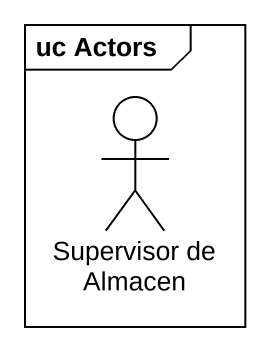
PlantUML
@startuml
mainframe uc Actors
actor "Supervisor de Almacen" as Supervisor_de_Almacen
@enduml
